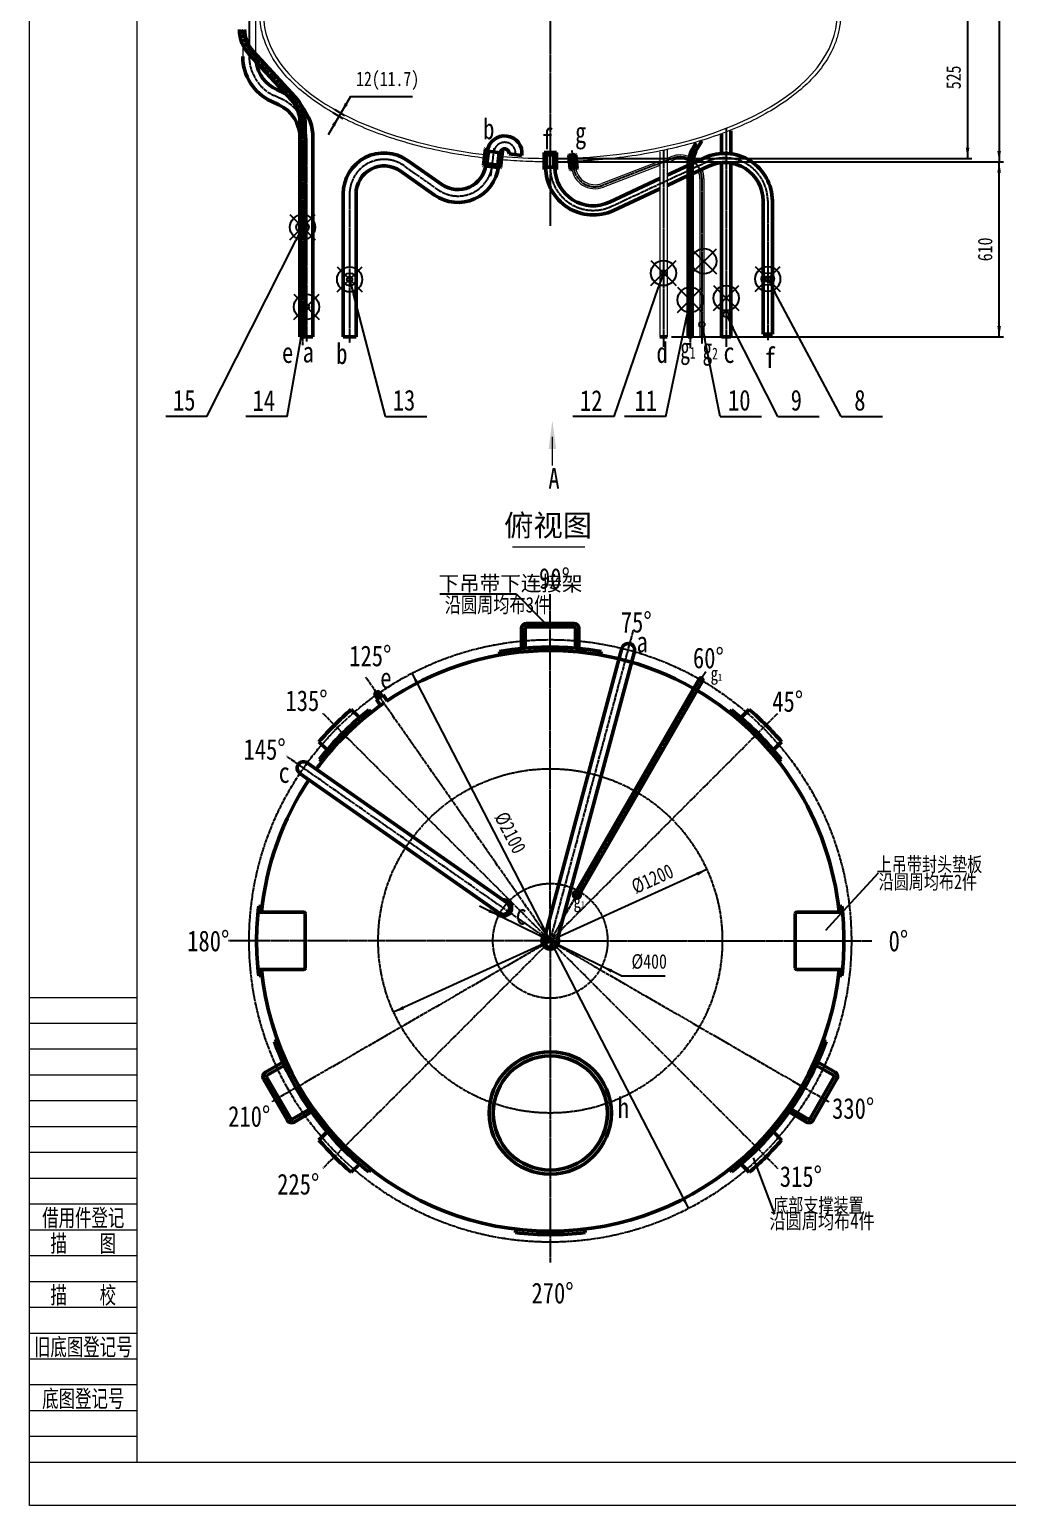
# Model space of a CAD drawing. Header units: millimetres. Extents: x 1505 to 130937, y -44938 to 37032.
# Drawn here: x 73366 to 76776, y -2571 to 2573 of the extents above; entities that cross this region are included whole.
import ezdxf

# ---------------------------------------------------------------- set-up
doc = ezdxf.new("R2010")
doc.units = ezdxf.units.MM
doc.linetypes.add('AM_ISO08W050', pattern=[16, 13, -1, 1, -1])
doc.linetypes.add('AM_ISO08W050x2', pattern=[16, 13, -1, 1, -1])
for name, color, linetype, lineweight in [('1轮廓实线层', 7, 'Continuous', 18), ('6文字层', 3, 'Continuous', 18), ('AM_0', 7, 'Continuous', 50), ('AM_12', 7, 'Continuous', 50), ('AM_5', 3, 'Continuous', 25), ('AM_7', 4, 'AM_ISO08W050', 25), ('AM_PAREF', 4, 'Continuous', 25), ('CDRAFT0', 7, 'Continuous', 18), ('RAHM2', 1, 'Continuous', 18), ('RAHM3', 2, 'Continuous', 18), ('TILE1', 5, 'Continuous', 18)]:
    doc.layers.add(name, color=color, linetype=linetype, lineweight=lineweight)
doc.styles.add('ACANSTS', font='')
doc.styles.add('HZ', font='', dxfattribs={"width": 0.7})
doc.styles.get("Standard").update_dxf_attribs({"font": 'txt', "width": 0.8})
doc.styles.add('UserTxtStyle146', font='', dxfattribs={"width": 0.7})
doc.styles.get('ACANSTS').set_extended_font_data('宋体')
doc.styles.get('HZ').set_extended_font_data('宋体')
doc.styles.get('UserTxtStyle146').set_extended_font_data('宋体')
doc.dimstyles.new('AM_GB$0', dxfattribs={"dimtxt": 3.371484, "dimasz": 2.5, "dimexe": 1, "dimexo": 1, "dimgap": 2.088633, "dimtad": 1, "dimdsep": 46, "dimtxsty": 'Standard', "dimblk": 'NONE', "dimcen": 0, "dimdle": 5, "dimclrd": 256, "dimclre": 256, "dimclrt": 2, "dimadec": 0, "dimazin": 2, "dimtfac": 0.707107, "dimtdec": 3, "dimtmove": 2, "dimatfit": 3, "dimfxl": 1, "dimfrac": 2, "dimtolj": 1, "dimlwd": 18, "dimarcsym": 0})
doc.dimstyles.new('AM_GB$3', dxfattribs={"dimtxt": 3.371484, "dimasz": 2.5, "dimexe": 1, "dimexo": 1, "dimgap": 2.088633, "dimtad": 1, "dimdsep": 46, "dimtxsty": 'Standard', "dimblk": 'NONE', "dimcen": 0, "dimdle": 5, "dimclrd": 256, "dimclre": 256, "dimclrt": 2, "dimadec": 0, "dimazin": 2, "dimtfac": 0.707107, "dimtdec": 3, "dimtmove": 2, "dimatfit": 0, "dimfxl": 1, "dimfrac": 2, "dimtolj": 1, "dimlwd": 18, "dimarcsym": 0})

# ---------------------------------------------------------------- blocks, each defined once
blk = doc.blocks.new('*X742')
at = {"layer": 'CDRAFT0'}
blk.add_line((375, 150), (0, 150), dxfattribs=at)
blk.add_lwpolyline([(375, 150), (375, 12465), (8760, 12465), (8760, 150), (375, 150)], dxfattribs=at)
at = {"layer": 'RAHM2'}
for p, q in [((375, 1770), (0, 1770)), ((375, 1590), (0, 1590)), ((375, 1410), (0, 1410)), ((375, 1230), (0, 1230)), ((375, 1050), (0, 1050)), ((375, 870), (0, 870)), ((375, 690), (0, 690)), ((375, 510), (0, 510)), ((375, 330), (0, 330)), ((375, 240), (0, 240))]:
    blk.add_line(p, q, dxfattribs=at)
at = {"layer": 'RAHM3'}
for p, q in [((375, 1680), (0, 1680)), ((375, 1500), (0, 1500)), ((375, 1320), (0, 1320)), ((375, 1140), (0, 1140)), ((375, 960), (0, 960)), ((375, 780), (0, 780)), ((375, 600), (0, 600)), ((375, 420), (0, 420))]:
    blk.add_line(p, q, dxfattribs=at)
at = {"layer": 'TILE1'}
blk.add_line((0, 0), (0, 12615), dxfattribs=at)
blk.add_lwpolyline([(0, 12615), (8910, 12615), (8910, 0), (0, 0)], dxfattribs=at)
at = {"layer": 'RAHM2', "char_height": 60, "attachment_point": 8, "style": 'HZ'}
for s, insert, width in [('借用件登记', (187.5, 966), 440.3), ('描    图', (187.5, 877), 346.5), ('描    校', (187.5, 696.7), 350.7), ('旧底图登记号', (187.5, 515.7), 518.35), ('底图登记号', (187.5, 335.7), 439.25)]:
    blk.add_mtext(s, dxfattribs=dict(at, insert=insert, width=width))
blk = doc.blocks.new('*X746')
at = {"layer": 'AM_5'}
for points in [[(76746.7, 9173.1), (76753, 9135.6), (76740.5, 9135.6)], [(76746.7, 2112.1), (76753, 2149.6), (76740.5, 2149.6)]]:
    blk.add_hatch(color=256, dxfattribs=at).paths.add_polyline_path(points, flags=0)
for p, q in [((75196.5, 9173.1), (76761.7, 9173.1)), ((76746.7, 9173.1), (76746.7, 2112.1)), ((75196.5, 2112.1), (76761.7, 2112.1))]:
    blk.add_line(p, q, dxfattribs=at)
at = {"layer": 'AM_5', "color": 2, "insert": (76698, 5485.3), "char_height": 50.57, "width": 281.404, "attachment_point": 5, "rotation": 90, "line_spacing_factor": 1.37}
blk.add_mtext('～7060', dxfattribs=at)
blk = doc.blocks.new('_NONE')
blk = doc.blocks.new('*X776')
at = {"layer": 'AM_PAREF'}
for p, q in [((75673.4, 1722), (75760.9, 1809.5)), ((75673.4, 1809.5), (75760.9, 1722))]:
    blk.add_line(p, q, dxfattribs=at)
blk.add_circle((75717.2, 1765.8), 43.8, dxfattribs=at)
blk = doc.blocks.new('*X777')
at = {"layer": 'AM_PAREF'}
for p, q in [((75896.2, 1660.1), (75983.7, 1747.6)), ((75896.2, 1747.6), (75983.7, 1660.1))]:
    blk.add_line(p, q, dxfattribs=at)
for radius in [43.8, 21.9]:
    blk.add_circle((75939.9, 1703.9), radius, dxfattribs=at)
blk = doc.blocks.new('*X805')
at = {"layer": 'AM_PAREF'}
for p, q in [((75751.1, 1593.8), (75838.6, 1681.3)), ((75751.1, 1681.3), (75838.6, 1593.8))]:
    blk.add_line(p, q, dxfattribs=at)
blk.add_circle((75794.8, 1637.5), 43.8, dxfattribs=at)
blk = doc.blocks.new('*X806')
at = {"layer": 'AM_PAREF'}
for p, q in [((75625.4, 1587.5), (75712.9, 1675)), ((75625.4, 1675), (75712.9, 1587.5))]:
    blk.add_line(p, q, dxfattribs=at)
blk.add_circle((75669.2, 1631.2), 43.8, dxfattribs=at)
blk = doc.blocks.new('*X807')
at = {"layer": 'AM_PAREF'}
for p, q in [((74273.7, 1840.6), (74361.2, 1928.1)), ((74273.7, 1928.1), (74361.2, 1840.6))]:
    blk.add_line(p, q, dxfattribs=at)
for radius in [43.8, 21.9]:
    blk.add_circle((74317.4, 1884.3), radius, dxfattribs=at)
blk = doc.blocks.new('*X808')
at = {"layer": 'AM_PAREF'}
for p, q in [((74287.8, 1563.1), (74375.3, 1650.6)), ((74287.8, 1650.6), (74375.3, 1563.1))]:
    blk.add_line(p, q, dxfattribs=at)
blk.add_circle((74331.5, 1606.8), 43.8, dxfattribs=at)
blk = doc.blocks.new('*X809')
at = {"layer": 'AM_PAREF'}
for p, q in [((74438, 1658.7), (74525.5, 1746.2)), ((74438, 1746.2), (74525.5, 1658.7))]:
    blk.add_line(p, q, dxfattribs=at)
for radius in [43.8, 21.9]:
    blk.add_circle((74481.8, 1702.4), radius, dxfattribs=at)
blk = doc.blocks.new('*X810')
at = {"layer": 'AM_PAREF'}
for p, q in [((75532.6, 1680.9), (75620.1, 1768.4)), ((75532.6, 1768.4), (75620.1, 1680.9))]:
    blk.add_line(p, q, dxfattribs=at)
blk.add_circle((75576.4, 1724.6), 43.8, dxfattribs=at)
blk = doc.blocks.new('*X823')
at = {"layer": 'AM_5'}
for points in [[(74451, 2281.6), (74475.5, 2310.6), (74464.8, 2317)], [(74444.9, 2271.3), (74431.1, 2235.8), (74420.4, 2242.2)]]:
    blk.add_hatch(color=256, dxfattribs=at).paths.add_polyline_path(points, flags=0)
for p, q in [((74485.4, 2339.5), (74406.6, 2206.8)), ((74485.4, 2339.5), (74701.4, 2339.5)), ((74423.7, 2283.9), (74457.8, 2263.6)), ((74429.8, 2294.2), (74463.9, 2273.9))]:
    blk.add_line(p, q, dxfattribs=at)
at = {"layer": 'AM_5', "color": 2, "insert": (74614.4, 2394.8), "char_height": 50.57, "width": 327, "attachment_point": 5, "line_spacing_factor": 1.37}
blk.add_mtext('12(11.7)', dxfattribs=at)
blk = doc.blocks.new('*X825')
at = {"layer": 'AM_5'}
for points in [[(76636.8, 2649.1), (76643, 2611.6), (76630.5, 2611.6)], [(76636.8, 2124.1), (76643, 2161.6), (76630.5, 2161.6)]]:
    blk.add_hatch(color=256, dxfattribs=at).paths.add_polyline_path(points, flags=0)
for p, q in [((76208.5, 2649.1), (76651.8, 2649.1)), ((76636.8, 2649.1), (76636.8, 2124.1)), ((75196.5, 2124.1), (76651.8, 2124.1))]:
    blk.add_line(p, q, dxfattribs=at)
at = {"layer": 'AM_5', "color": 2, "insert": (76588, 2406.7), "char_height": 50.57, "width": 112.5, "attachment_point": 5, "rotation": 90, "line_spacing_factor": 1.37}
blk.add_mtext('525', dxfattribs=at)
blk = doc.blocks.new('*X827')
at = {"layer": 'AM_0'}
for p, q in [((-55408.2, -34614.6), (-55347.2, -34649.8)), ((-55351.4, -34667), (-55434.4, -34810.8)), ((-55341, -34673), (-55424, -34816.8)), ((-55413.2, -34625.6), (-55353.2, -34660.2)), ((-55508.2, -34787.8), (-55447.2, -34823)), ((-55501.2, -34778), (-55441.2, -34812.6))]:
    blk.add_line(p, q, dxfattribs=at)
for centre, radius, start, end in [((-55355.7, -34664.5), 5, 330, 60), ((-55355.7, -34664.5), 17, 330, 60), ((-55438.7, -34808.3), 17, 240, 330), ((-55438.7, -34808.3), 5, 240, 330)]:
    blk.add_arc(centre, radius, start, end, dxfattribs=at)
blk = doc.blocks.new('*X828')
at = {"layer": 'AM_0'}
for p, q in [((57681.2, -30677.6), (57681.2, -30607.2)), ((57693.2, -30676.5), (57693.2, -30607.2)), ((57698.2, -30590.2), (57864.2, -30590.2)), ((57698.2, -30602.2), (57864.2, -30602.2)), ((57869.2, -30676.5), (57869.2, -30607.2)), ((57881.2, -30677.6), (57881.2, -30607.2))]:
    blk.add_line(p, q, dxfattribs=at)
for centre, radius, start, end in [((57698.2, -30607.2), 17, 90, 180), ((57698.2, -30607.2), 5, 90, 180), ((57864.2, -30607.2), 17, 0, 90), ((57864.2, -30607.2), 5, 0, 90)]:
    blk.add_arc(centre, radius, start, end, dxfattribs=at)
blk = doc.blocks.new('*X829')
at = {"layer": 'AM_0'}
for p, q in [((-2373, 65465.4), (-2434, 65430.2)), ((-2368, 65454.5), (-2428, 65419.8)), ((-2357.2, 65263.2), (-2440.2, 65407)), ((-2346.8, 65269.2), (-2429.8, 65413)), ((-2280, 65302.1), (-2340, 65267.4)), ((-2273, 65292.2), (-2334, 65257))]:
    blk.add_line(p, q, dxfattribs=at)
for centre, radius, start, end in [((-2425.5, 65415.5), 17, 120, 210), ((-2425.5, 65415.5), 5, 120, 210), ((-2342.5, 65271.7), 17, 210, 300), ((-2342.5, 65271.7), 5, 210, 300)]:
    blk.add_arc(centre, radius, start, end, dxfattribs=at)
blk = doc.blocks.new('*X837')
at = {"layer": 'AM_5', "color": 3}
for p, q in [((74796.3, 606.1), (75062.8, 606.2)), ((74796.3, 606.1), (75056.2, 606.2)), ((75062.8, 606.2), (75137.2, 531)), ((75137.2, 531), (75174.2, 493.7))]:
    blk.add_line(p, q, dxfattribs=at)
at = {"layer": 'AM_5', "color": 2, "insert": (74792.4, 669.1), "char_height": 52.5, "width": 1026.667, "attachment_point": 1, "rotation": 0.0129, "style": 'ACANSTS'}
blk.add_mtext('下吊带下连接架', dxfattribs=at)
blk = doc.blocks.new('*X838')
at = {"layer": 'AM_5', "color": 3}
for p, q in [((75909, -1408.8), (75890.5, -1359.7)), ((75964.3, -1555.3), (75909, -1408.8))]:
    blk.add_line(p, q, dxfattribs=at)
at = {"layer": 'AM_5', "color": 2, "insert": (75958.8, -1499.8), "char_height": 50.57, "width": 494.2, "attachment_point": 1, "line_spacing_factor": 1.37}
blk.add_mtext('底部支撑装置', dxfattribs=at)
blk = doc.blocks.new('*X839')
at = {"layer": 'AM_5'}
for points in [[(74699.2, 329.4), (74722, 299), (74710.9, 293.3)], [(75663.8, -1535.9), (75652.1, -1499.7), (75641, -1505.5)]]:
    blk.add_hatch(color=256, dxfattribs=at).paths.add_polyline_path(points, flags=0)
blk.add_line((74699.2, 329.4), (75663.8, -1535.9), dxfattribs=at)
at = {"layer": 'AM_5', "color": 2, "insert": (75041.5, -226.4), "char_height": 50.57, "width": 305.464, "attachment_point": 5, "rotation": 297.3444, "line_spacing_factor": 1.37}
blk.add_mtext('%%C2100', dxfattribs=at)
blk = doc.blocks.new('*X842')
at = {"layer": 'AM_5'}
for points in [[(75002.1, -514.9), (74965.7, -504), (74971.2, -492.7)], [(75361, -691.6), (75391.8, -713.7), (75397.4, -702.5)]]:
    blk.add_hatch(color=256, dxfattribs=at).paths.add_polyline_path(points, flags=0)
for q in [(74934.8, -481.8), (75582.7, -724.7)]:
    blk.add_line((75428.2, -724.7), q, dxfattribs=at)
at = {"layer": 'AM_5', "color": 2, "insert": (75526.5, -675.9), "char_height": 50.57, "width": 159.75, "attachment_point": 5, "line_spacing_factor": 1.37}
blk.add_mtext('%%C400', dxfattribs=at)
blk = doc.blocks.new('*X844')
at = {"layer": 'AM_5'}
for points in [[(75727.6, -354.7), (75696.1, -376), (75690.9, -364.6)], [(74635.4, -851.7), (74672.1, -841.9), (74666.9, -830.5)]]:
    blk.add_hatch(color=256, dxfattribs=at).paths.add_polyline_path(points, flags=0)
blk.add_line((75727.6, -354.7), (74635.4, -851.7), dxfattribs=at)
at = {"layer": 'AM_5', "color": 2, "insert": (75537.9, -387.5), "char_height": 50.57, "width": 218.124, "attachment_point": 5, "rotation": 24.4661, "line_spacing_factor": 1.37}
blk.add_mtext('%%C1200', dxfattribs=at)
blk = doc.blocks.new('*X873')
at = {"layer": 'AM_5', "color": 3}
for p, q in [((76325, -366.7), (76176.7, -528.7)), ((76176.7, -528.7), (76141.3, -567.4))]:
    blk.add_line(p, q, dxfattribs=at)
at = {"layer": 'AM_5', "color": 2, "insert": (76319.7, -311.1), "char_height": 50.57, "width": 583.1, "attachment_point": 1, "line_spacing_factor": 1.37}
blk.add_mtext('上吊带封头垫板', dxfattribs=at)
blk = doc.blocks.new('*X874')
at = {"layer": 'AM_5'}
for points in [[(76746.7, 2112.1), (76740.5, 2074.6), (76753, 2074.6)], [(76746.7, 1502.1), (76740.5, 1539.6), (76753, 1539.6)]]:
    blk.add_hatch(color=256, dxfattribs=at).paths.add_polyline_path(points, flags=0)
for p, q in [((75196.5, 2112.1), (76761.7, 2112.1)), ((76746.7, 1502.1), (76746.7, 2112.1)), ((75603.9, 1502.1), (76761.7, 1502.1))]:
    blk.add_line(p, q, dxfattribs=at)
at = {"layer": 'AM_5', "color": 2, "insert": (76698, 1807.1), "char_height": 50.57, "width": 103.5, "attachment_point": 5, "rotation": 90, "line_spacing_factor": 1.37}
blk.add_mtext('610', dxfattribs=at)
blk = doc.blocks.new('*X952')
at = {"layer": 'AM_5', "color": 3}
for p, q in [((74313.2, 1876), (74293.8, 1837.5)), ((73984.3, 1224.5), (74293.8, 1837.5)), ((73984.3, 1224.5), (73840.6, 1224.5))]:
    blk.add_line(p, q, dxfattribs=at)
blk.add_circle((74317.4, 1884.3), 9.37, dxfattribs=at)
at = {"layer": 'AM_5', "color": 2, "insert": (73865.9, 1244.2), "char_height": 72.25, "width": 90, "attachment_point": 7, "line_spacing_factor": 1.37}
blk.add_mtext('15', dxfattribs=at)
blk = doc.blocks.new('*X953')
at = {"layer": 'AM_5', "color": 3}
for p, q in [((74329.9, 1597.6), (74322.4, 1555.1)), ((74263.9, 1224.5), (74322.4, 1555.1)), ((74263.9, 1224.5), (74120.2, 1224.5))]:
    blk.add_line(p, q, dxfattribs=at)
blk.add_circle((74331.5, 1606.8), 9.38, dxfattribs=at)
at = {"layer": 'AM_5', "color": 2, "insert": (74143.3, 1244.2), "char_height": 72.25, "width": 93.214, "attachment_point": 7, "line_spacing_factor": 1.37}
blk.add_mtext('14', dxfattribs=at)
blk = doc.blocks.new('*X954')
at = {"layer": 'AM_5', "color": 3}
for p, q in [((74484.1, 1693.3), (74495.1, 1651.6)), ((74606.8, 1224.5), (74495.1, 1651.6)), ((74606.8, 1224.5), (74750.6, 1224.5))]:
    blk.add_line(p, q, dxfattribs=at)
blk.add_circle((74481.8, 1702.4), 9.37, dxfattribs=at)
at = {"layer": 'AM_5', "color": 2, "insert": (74632.1, 1244.2), "char_height": 72.25, "width": 90, "attachment_point": 7, "line_spacing_factor": 1.37}
blk.add_mtext('13', dxfattribs=at)
blk = doc.blocks.new('*X955')
at = {"layer": 'AM_5', "color": 3}
for p, q in [((75573.3, 1715.7), (75559.3, 1675)), ((75404.1, 1224.5), (75559.3, 1675)), ((75404.1, 1224.5), (75260.4, 1224.5))]:
    blk.add_line(p, q, dxfattribs=at)
blk.add_circle((75576.4, 1724.6), 9.38, dxfattribs=at)
at = {"layer": 'AM_5', "color": 2, "insert": (75285, 1244.2), "char_height": 72.25, "width": 90, "attachment_point": 7, "line_spacing_factor": 1.37}
blk.add_mtext('12', dxfattribs=at)
blk = doc.blocks.new('*X956')
at = {"layer": 'AM_5', "color": 3}
for p, q in [((75712, 1536), (75720.5, 1493.7)), ((75774.4, 1224.5), (75720.5, 1493.7)), ((75774.4, 1224.5), (75918.1, 1224.5))]:
    blk.add_line(p, q, dxfattribs=at)
blk.add_circle((75710.2, 1545.2), 9.38, dxfattribs=at)
at = {"layer": 'AM_5', "color": 2, "insert": (75801.2, 1244.2), "char_height": 72.25, "width": 90, "attachment_point": 7, "line_spacing_factor": 1.37}
blk.add_mtext('10', dxfattribs=at)
blk = doc.blocks.new('*X957')
at = {"layer": 'AM_5', "color": 3}
for p, q in [((75667.3, 1622), (75658.5, 1579.8)), ((75584.7, 1224.5), (75658.5, 1579.8)), ((75584.7, 1224.5), (75440.9, 1224.5))]:
    blk.add_line(p, q, dxfattribs=at)
blk.add_circle((75669.2, 1631.2), 9.38, dxfattribs=at)
at = {"layer": 'AM_5', "color": 2, "insert": (75475.3, 1244.2), "char_height": 72.25, "width": 64.54, "attachment_point": 7, "line_spacing_factor": 1.37}
blk.add_mtext('11', dxfattribs=at)
blk = doc.blocks.new('*X958')
at = {"layer": 'AM_5', "color": 3}
for p, q in [((75799.1, 1572.2), (75818.6, 1533.7)), ((75975.5, 1224.5), (75818.6, 1533.7)), ((75975.5, 1224.5), (76119.2, 1224.5))]:
    blk.add_line(p, q, dxfattribs=at)
blk.add_circle((75794.8, 1580.5), 9.38, dxfattribs=at)
at = {"layer": 'AM_5', "color": 2, "insert": (76019.8, 1244.2), "char_height": 72.2, "width": 42.857, "attachment_point": 7, "line_spacing_factor": 1.37}
blk.add_mtext('9', dxfattribs=at)
blk = doc.blocks.new('*X959')
at = {"layer": 'AM_5', "color": 3}
for p, q in [((75944.3, 1695.6), (75964.7, 1657.6)), ((76196, 1224.5), (75964.7, 1657.6)), ((76196, 1224.5), (76339.8, 1224.5))]:
    blk.add_line(p, q, dxfattribs=at)
blk.add_circle((75939.9, 1703.9), 9.37, dxfattribs=at)
at = {"layer": 'AM_5', "color": 2, "insert": (76241.6, 1244.2), "char_height": 72.2, "width": 45, "attachment_point": 7, "line_spacing_factor": 1.37}
blk.add_mtext('8', dxfattribs=at)

msp = doc.modelspace()

# ---------------------------------------------------------------- hatches: boundary and pattern name
at = {"layer": '6文字层'}
msp.add_hatch(color=256, dxfattribs=at).paths.add_polyline_path([(75175.67703, 1111.27381), (75188.84228, 1211.27381), (75188.84228, 1211.27381), (75202.00753, 1111.27381)], flags=0)

# ---------------------------------------------------------------- linework, layer by layer
at = {"layer": '1轮廓实线层'}
for p, q in [((74154.01679, 8513.06405), (74154.01679, 2488.33614)), ((74109.01679, 2520.18543), (74109.01679, 2479.52251)), ((75563.8677, 2114.62336), (75361.71878, 2037.02566)), ((75563.8677, 2147.04754), (75563.8677, 1502.06405)), ((75588.8677, 2153.86489), (75588.8677, 1502.06405)), ((75605.81019, 2130.72357), (75588.8677, 2124.21996)), ((75610.82734, 2117.65345), (75588.8677, 2109.22393)), ((75563.8677, 2099.62733), (75366.73593, 2023.95553)), ((75703.19636, 2054.16998), (75703.19636, 1504.30508)), ((75717.19636, 2054.16998), (75717.19636, 1504.30508)), ((75703.19636, 1504.30508), (75717.19636, 1504.30508))]:
    msp.add_line(p, q, dxfattribs=at)
for centre, radius, start, end in [((75635.19636, 2054.16998), 82, 66.99610324, 111), ((75635.19636, 2054.16998), 68, 64.68227867, 111), ((75635.19636, 2054.16998), 82, 46.16144813, 56.89483904), ((75337.34976, 2100.50913), 82, 185.9385151, 291), ((75337.34976, 2100.50913), 68, 185.98107374, 291), ((75635.19636, 2054.16998), 68, 50.80566497, 51.78527117), ((75635.19636, 2054.16998), 68, 0, 22.97886635), ((75635.19636, 2054.16998), 82, 0, 23.32404655)]:
    msp.add_arc(centre, radius, start, end, dxfattribs=at)
for start_param, end_param in [(3.1415926536, 4.4822575207), (4.8024593849, 6.2831853072), (4.5431873847, 4.6906372652), (4.7341406956, 4.7783591624)]:
    msp.add_ellipse((75181.51679, 2624.06405), major_axis=(1000, 0), ratio=0.5, start_param=start_param, end_param=end_param, dxfattribs=at)
for points, knots in [([(74951.93674, 2125.33664), (74921.69145, 2128.88109), (74891.76977, 2133.12626), (74824.40499, 2144.39363), (74787.25626, 2151.86268), (74714.96481, 2168.96268), (74679.82233, 2178.59355), (74612.0316, 2199.88926), (74579.38355, 2211.55399), (74517.03411, 2236.76488), (74487.33286, 2250.3109), (74431.28817, 2279.11128), (74404.94478, 2294.36548), (74355.98233, 2326.3932), (74333.36317, 2343.16663), (74292.17151, 2378.03209), (74273.59874, 2396.12429), (74240.78357, 2433.41476), (74226.54098, 2452.61377), (74202.63976, 2491.88108), (74192.98184, 2511.95058), (74179.71595, 2549.16895), (74175.35397, 2566.22648), (74170.574, 2596.90121), (74169.51679, 2610.48254), (74169.51679, 2624.06405)], [0, 0, 0, 0, 69.106844409, 69.106844409, 157.9620137557, 157.9620137557, 246.8171831024, 246.8171831024, 335.6723524491, 335.6723524491, 424.5275217957, 424.5275217957, 513.3826911424, 513.3826911424, 602.2378604891, 602.2378604891, 691.0930298357, 691.0930298357, 779.9481991824, 779.9481991824, 868.8033685291, 868.8033685291, 942.3904571727, 942.3904571727, 1000.4167590584, 1000.4167590584, 1000.4167590584, 1000.4167590584]), ([(76193.51679, 2624.06405), (76193.51679, 2610.86757), (76192.51873, 2597.67126), (76188.539, 2571.38384), (76185.55752, 2558.29298), (76177.64583, 2532.31303), (76172.71585, 2519.42398), (76157.57106, 2486.58903), (76145.94734, 2466.85566), (76118.21929, 2428.36499), (76102.11517, 2409.60658), (76065.69283, 2373.28835), (76045.37432, 2355.72808), (76000.82205, 2322.01222), (75976.58807, 2305.85661), (75924.54513, 2275.14592), (75896.73614, 2260.59097), (75837.9285, 2233.26442), (75806.92996, 2220.49299), (75742.1722, 2196.89848), (75708.41316, 2186.07554), (75638.60263, 2166.52065), (75602.55136, 2157.78882), (75528.65768, 2142.53279), (75490.81551, 2136.00867), (75413.8674, 2125.25601), (75374.76171, 2121.02751), (75314.50594, 2116.36756), (75293.61529, 2115.08618), (75272.66569, 2114.13318)], [0, 0, 0, 0, 58.1565517691, 58.1565517691, 116.3131035382, 116.3131035382, 174.4696553073, 174.4696553073, 266.1226366595, 266.1226366595, 357.7756180117, 357.7756180117, 449.4285993639, 449.4285993639, 541.0815807162, 541.0815807162, 632.7345620684, 632.7345620684, 724.3875434206, 724.3875434206, 816.0405247729, 816.0405247729, 907.6935061251, 907.6935061251, 999.3464874773, 999.3464874773, 1090.9994688295, 1090.9994688295, 1139.2848111748, 1139.2848111748, 1139.2848111748, 1139.2848111748]), ([(75159.76679, 2112.18188), (75138.62621, 2112.41048), (75117.49984, 2112.97218), (75068.03335, 2115.07161), (75039.73879, 2116.88077), (75011.64584, 2119.28685)], [0, 0, 0, 0, 63.1845793575, 63.1845793575, 148.3348122268, 148.3348122268, 148.3348122268, 148.3348122268]), ([(75248.64026, 2113.18513), (75237.80477, 2112.82277), (75226.95772, 2112.54812), (75211.82619, 2112.28784), (75207.54678, 2112.22792), (75203.26679, 2112.18166)], [0, 0, 0, 0, 32.5529069303, 32.5529069303, 45.3859119526, 45.3859119526, 45.3859119526, 45.3859119526])]:
    msp.add_open_spline(points, degree=3, knots=knots, dxfattribs=at)
at = {"layer": '6文字层'}
for p, q in [((75188.84228, 1053.35354), (75188.84228, 1153.35354)), ((75049.25734, 770.19567), (75302.03898, 770.19567))]:
    msp.add_line(p, q, dxfattribs=at)
at = {"layer": 'AM_0'}
for p, q in [((74131.79802, 2485.85294), (74278.91444, 2326.73551)), ((74145.01459, 2498.07269), (74292.13101, 2338.95526)), ((74235.40691, 2310.69121), (74208.61514, 2323.18442)), ((74254.42473, 2351.47506), (74227.63296, 2363.96827)), ((74308.41224, 2251.38041), (74308.41224, 1502.06405)), ((74326.41224, 2251.38041), (74326.41224, 1502.06405)), ((75810.8105, 2220.39096), (75810.8105, 2140.49828)), ((74309.02308, 2195.13697), (74309.02308, 1502.06405)), ((74354.02308, 2195.13697), (74354.02308, 1502.06405)), ((75689.54834, 2178.80482), (75687.34919, 2175.40321)), ((75710.2293, 2185.00747), (75699.10617, 2167.80232)), ((75778.8105, 2208.1251), (75778.8105, 2141.4465)), ((74803.79908, 2033.13853), (74683.49714, 2117.37485)), ((74955.92183, 2157.52263), (74948.79501, 2099.96216)), ((74957.03713, 2158.39218), (74955.92183, 2157.52263)), ((74960.2625, 2157.99283), (74957.03713, 2158.39218)), ((74960.2625, 2157.99283), (74962.87113, 2154.64694)), ((74960.2625, 2157.99283), (74961.28064, 2157.86677)), ((74960.57179, 2105.55747), (74965.97834, 2149.22404)), ((74962.25675, 2149.68483), (74962.87113, 2154.64694)), ((75007.41196, 2144.09396), (74962.25675, 2149.68483)), ((74998.28382, 2100.88818), (75003.69037, 2144.55475)), ((75007.41196, 2144.09396), (75007.75265, 2146.84559)), ((75008.34033, 2092.58959), (75015.46715, 2150.15007)), ((75011.37223, 2151.66471), (75009.06206, 2149.86358)), ((75010.35409, 2151.79077), (75014.5976, 2151.26536)), ((75014.5976, 2151.26536), (75015.46715, 2150.15007)), ((75037.92893, 2140.31552), (75082.58792, 2134.7861)), ((75160.32611, 2145.07645), (75159.76679, 2144.51712)), ((75159.76679, 2144.51712), (75159.76679, 2085.63577)), ((75202.70747, 2145.07645), (75160.32611, 2145.07645)), ((75162.26679, 2145.07645), (75165.26679, 2142.07645)), ((75197.76679, 2142.07645), (75165.26679, 2142.07645)), ((75165.26679, 2137.07645), (75165.26679, 2142.07645)), ((75197.76679, 2137.07645), (75165.26679, 2137.07645)), ((75197.51679, 2137.07645), (75165.51679, 2137.07645)), ((75168.51679, 2093.07645), (75168.51679, 2137.07645)), ((75194.51679, 2093.07645), (75194.51679, 2137.07645)), ((75200.76679, 2145.07645), (75197.76679, 2142.07645)), ((75197.76679, 2137.07645), (75197.76679, 2142.07645)), ((75202.70747, 2145.07645), (75203.26679, 2144.51712)), ((75203.26679, 2085.63577), (75203.26679, 2144.51712)), ((75247.41491, 2135.40578), (75246.51978, 2134.31091)), ((75246.51978, 2134.31091), (75251.31364, 2086.5509)), ((75269.30492, 2137.60297), (75247.41491, 2135.40578)), ((75253.38491, 2136.00502), (75257.77928, 2092.225)), ((75263.33491, 2137.00374), (75267.72928, 2093.22372)), ((75269.30492, 2137.60297), (75270.39979, 2136.70784)), ((75270.39979, 2136.70784), (75275.19365, 2088.94783)), ((75677.11764, 2106.38013), (75719.76204, 2126.26554)), ((75778.8105, 2109.3574), (75778.8105, 1502.06405)), ((74777.98814, 1996.27669), (74657.68621, 2080.51301)), ((74949.66456, 2098.84686), (74948.79501, 2099.96216)), ((74952.88993, 2098.44751), (74949.66456, 2098.84686)), ((74952.88993, 2098.44751), (74956.23582, 2101.05615)), ((74952.88993, 2098.44751), (75007.22503, 2091.72004)), ((74956.8502, 2106.01826), (74956.23582, 2101.05615)), ((75001.39103, 2095.46529), (74956.23582, 2101.05615)), ((75002.00541, 2100.4274), (74956.8502, 2106.01826)), ((75002.00541, 2100.4274), (75001.39103, 2095.46529)), ((75003.99966, 2092.11939), (75001.39103, 2095.46529)), ((75007.22503, 2091.72004), (75008.34033, 2092.58959)), ((75160.32611, 2085.07645), (75159.76679, 2085.63577)), ((75165.70967, 2085.07645), (75160.32611, 2085.07645)), ((75162.26679, 2085.07645), (75165.26679, 2088.07645)), ((75197.76679, 2093.07645), (75165.26679, 2093.07645)), ((75165.26679, 2093.07645), (75165.26679, 2088.07645)), ((75165.59211, 2088.07645), (75165.26679, 2088.07645)), ((75197.76679, 2088.07645), (75197.6101, 2088.07645)), ((75202.70747, 2085.07645), (75197.75581, 2085.07645)), ((75197.76679, 2093.07645), (75197.76679, 2088.07645)), ((75200.76679, 2085.07645), (75197.76679, 2088.07645)), ((75202.70747, 2085.07645), (75203.26679, 2085.63577)), ((75252.40851, 2085.65577), (75251.31364, 2086.5509)), ((75256.62935, 2086.07943), (75252.40851, 2085.65577)), ((75254.14976, 2085.83055), (75255.94002, 2088.02029)), ((75269.96804, 2093.44844), (75255.54053, 2092.00029)), ((75255.54053, 2092.00029), (75255.94002, 2088.02029)), ((75255.6404, 2091.00529), (75255.94002, 2088.02029)), ((75256.30081, 2088.0565), (75255.94002, 2088.02029)), ((75269.96804, 2093.44844), (75270.36752, 2089.46844)), ((75270.06791, 2092.45344), (75270.36752, 2089.46844)), ((75270.36752, 2089.46844), (75270.25392, 2089.45703)), ((75272.55727, 2087.67818), (75270.36752, 2089.46844)), ((75274.29852, 2087.85295), (75270.60914, 2087.48264)), ((75274.29852, 2087.85295), (75275.19365, 2088.94783)), ((75588.8677, 2065.22851), (75662.47623, 2099.55273)), ((75588.8677, 2029.92041), (75662.1953, 2064.11363)), ((75662.1953, 2090.16469), (75662.1953, 1502.06405)), ((75676.1953, 2070.64194), (75733.28583, 2097.26369)), ((75676.1953, 2090.16469), (75676.1953, 1502.06405)), ((75810.8105, 2108.1795), (75810.8105, 1502.06405)), ((75388.14764, 1971.6312), (75563.8677, 2053.57081)), ((75401.67142, 1942.62935), (75563.8677, 2018.26272)), ((74459.2625, 2000.64569), (74459.2625, 1502.06405)), ((74504.2625, 2000.64569), (74504.2625, 1502.06405)), ((75923.91667, 1975.81845), (75923.91667, 1512.07345)), ((75955.91667, 1975.81845), (75955.91667, 1512.07345)), ((74326.41224, 1502.06405), (74308.41224, 1502.06405)), ((74309.01679, 1502.06405), (74354.01679, 1502.06405)), ((74309.02308, 1502.06405), (74354.02308, 1502.06405)), ((74459.2625, 1502.06405), (74504.2625, 1502.06405)), ((75563.8677, 1502.06405), (75588.8677, 1502.06405)), ((75676.1953, 1502.06405), (75662.1953, 1502.06405)), ((75778.8105, 1502.06405), (75810.8105, 1502.06405)), ((75955.91667, 1512.07345), (75923.91667, 1512.07345)), ((75061.51679, 401.62374), (75060.09386, 413.53908)), ((75159.78423, -597.41335), (75431.54422, 416.80877)), ((75301.51679, 401.62374), (75302.93971, 413.53908)), ((75006.51679, 393.51779), (75004.44169, 405.33701)), ((75203.25089, -609.06021), (75475.01088, 405.16191)), ((75356.51679, 393.51779), (75358.59189, 405.33701)), ((75268.50227, -438.57344), (75700.4559, 309.59226)), ((74594.11275, 251.35443), (74586.63386, 262.03539)), ((75280.62663, -445.57343), (75712.58026, 302.59226)), ((74579.36802, 241.03005), (74571.88912, 251.71102)), ((74589.64481, 217.63603), (74575.30406, 238.11674)), ((74612.58107, 233.69617), (74598.24032, 254.17688)), ((74515.83991, 174.87042), (74487.47324, 203.23708)), ((74555.82615, 192.15982), (74548.40689, 201.5914)), ((75807.20743, 192.15982), (75814.62669, 201.5914)), ((75847.19367, 174.87042), (75875.56034, 203.23708)), ((74403.40993, 62.44044), (74375.04326, 90.8071)), ((75959.62365, 62.44044), (75987.99032, 90.8071)), ((75031.63189, -470.81848), (74334.31261, 17.44973)), ((74386.12052, 22.45419), (74376.68894, 29.87345)), ((75976.91306, 22.45419), (75986.34463, 29.87345)), ((75005.82095, -507.68032), (74308.50167, -19.41211)), ((74322.24948, -503.23645), (74162.4113, -503.23645)), ((74164.74126, -481.81352), (74176.6566, -483.23645)), ((74327.24948, -508.23645), (74327.24948, -698.23645)), ((76035.78409, -508.23645), (76035.78409, -698.23645)), ((76040.78409, -503.23645), (76200.62228, -503.23645)), ((76186.37698, -483.23645), (76198.29232, -481.81352)), ((76198.29232, -481.81352), (76186.37698, -483.23645)), ((74322.24948, -703.23645), (74162.4113, -703.23645)), ((76040.78409, -703.23645), (76200.62228, -703.23645)), ((74176.6566, -723.23645), (74164.74126, -724.65937)), ((76186.37698, -723.23645), (76198.29232, -724.65937)), ((76186.37698, -723.23645), (76198.29232, -724.65937)), ((74230.8023, -950.05912), (74219.52901, -954.17164)), ((76132.23128, -950.05912), (76143.50457, -954.17164)), ((74386.12052, -1228.92709), (74376.68894, -1236.34634)), ((75976.91306, -1228.92709), (75986.34463, -1236.34634)), ((74403.40993, -1268.91333), (74375.04326, -1297.28)), ((74405.8023, -1253.16801), (74396.60411, -1260.87471)), ((75957.23128, -1253.16801), (75966.42947, -1260.87471)), ((75959.62365, -1268.91333), (75987.99032, -1297.28)), ((74515.83991, -1381.34331), (74487.47324, -1409.70997)), ((75847.19367, -1381.34331), (75875.56034, -1409.70997)), ((74555.82615, -1398.63271), (74548.40689, -1408.06429)), ((75807.20743, -1398.63271), (75814.62669, -1408.06429)), ((75061.51679, -1608.09664), (75060.09386, -1620.01197)), ((75301.51679, -1608.09664), (75302.93971, -1620.01197))]:
    msp.add_line(p, q, dxfattribs=at)
for radius in [213, 199]:
    msp.add_circle((75181.51679, -1203.23645), radius, dxfattribs=at)
for centre, radius, start, end in [((74226.51679, 2573.4278), 129, 180, 222.75578162), ((74226.51679, 2573.4278), 111, 180, 222.75578162), ((74281.51679, 2479.52251), 172.5, 180, 245), ((74281.51679, 2479.52251), 127.5, 188.70096713, 245), ((74181.52308, 2195.13697), 172.5, 63.93456878, 65), ((74197.41224, 2251.38041), 111, 0, 42.75578162), ((74197.41224, 2251.38041), 129, 0, 42.75578162), ((74181.52308, 2195.13697), 127.5, 0, 65), ((74181.52308, 2195.13697), 172.5, 0, 39.29463022), ((75022.54639, 2142.2201), 60.5, 352.94187821, 172.94187821), ((75819.1953, 2090.16469), 157, 147.11732689, 180), ((75819.1953, 2090.16469), 143, 147.11732689, 180), ((74601.7625, 2000.64569), 142.5, 55, 180), ((75022.54639, 2142.2201), 15.5, 352.94187821, 172.94187821), ((75789.91667, 1975.81845), 166, 360, 115), ((75789.91667, 1975.81845), 134, 360, 115), ((74601.7625, 2000.64569), 97.5, 55, 180), ((74859.72278, 2113.00585), 142.5, 235, 352.94187821), ((74859.72278, 2113.00585), 97.5, 235, 352.94187821), ((75331.51679, 2093.07645), 166, 180, 295), ((75331.51679, 2093.07645), 134, 180, 295), ((75181.51679, -603.23645), 1024, 80.04207726, 99.95792274), ((75181.51679, -603.23645), 1024, 83.19001134, 96.80998866), ((75453.27755, 410.98534), 22.5, 344.38610539, 165.61389559), ((75181.51679, -603.23645), 1012, 60.39631191, 124.32133912), ((75706.51808, 306.09226), 7, 329.80901355, 150.19098612), ((74579.26149, 256.87321), 9, 34.7544464, 215.24555458), ((75181.51679, -603.23645), 1012, 5.67089262, 59.60367622), ((75181.51679, -603.23645), 1012, 125.12110181, 143.72602641), ((75181.51676, -603.23643), 1037, 124.22645634, 125.77354464), ((75181.51679, -603.23645), 1064, 130.71497798, 139.28502202), ((75181.51679, -603.23645), 1024, 128.19001134, 141.80998866), ((75181.51679, -603.23645), 1024, 38.19001134, 51.80998866), ((75181.51679, -603.23645), 1064, 40.71497798, 49.28502202), ((74321.40714, -0.98119), 22.5, 54.3861049, 235.6138951), ((75181.51679, -603.23645), 1012, 141.27397359, 143.72602641), ((75181.51679, -603.23645), 1012, 146.27397359, 174.32910738), ((75017.68638, -488.52116), 29, 195.88325622, 94.11674378), ((75274.56445, -442.07344), 12, 95.68533653, 24.31466711), ((75274.56445, -442.07344), 7, 149.99969931, 330.00000182), ((75181.51679, -603.23645), 1024, 173.19001134, 186.80998866), ((74322.24948, -508.23645), 5, 0, 90), ((75017.68636, -488.52119), 22.5, 234.9015928, 51.77541991), ((76040.78409, -508.23645), 5, 90, 180), ((75181.51679, -603.23645), 1024, 353.19001134, 6.80998866), ((75181.51679, -603.23645), 1024, 353.19001134, 6.80998866), ((75181.51756, -603.23678), 29, 125.88325671, 24.11674427), ((75181.51756, -603.23678), 22.5, 165.00000049, 345.00000049), ((75181.51679, -603.23645), 1012, 185.67089262, 354.32910738), ((74322.24948, -698.23645), 5, 270, 0), ((76040.78409, -698.23645), 5, 180, 270), ((75181.51679, -603.23645), 1024, 200.04207726, 219.95792274), ((75181.51679, -603.23645), 1024, 320.04207726, 339.95792274), ((75181.51679, -603.23645), 1024, 218.19001134, 231.80998866), ((75181.51679, -603.23645), 1024, 308.19001134, 321.80998866), ((75181.51679, -603.23645), 1064, 220.71497798, 229.28502202), ((75181.51679, -603.23645), 1064, 310.71497798, 319.28502202), ((75181.51679, -603.23645), 1024, 263.19001134, 276.80998866)]:
    msp.add_arc(centre, radius, start, end, dxfattribs=at)
at = {"layer": 'AM_7', "linetype": 'AM_ISO08W050', "lineweight": 25}
for p, q in [((75181.51679, 9270.08855), (75181.51679, 1888.69903)), ((75181.51679, 9270.08855), (75181.51679, 1888.69903)), ((74131.51679, 8840.33309), (74131.51679, 2479.52251)), ((74138.40631, 2491.96282), (74285.52273, 2332.84539)), ((74244.91582, 2331.08314), (74218.12405, 2343.57634)), ((74317.41224, 2251.38041), (74317.41224, 1472.98925)), ((75794.8105, 2229.13658), (75794.8105, 1467.30839)), ((74331.52308, 2195.13697), (74331.52308, 1485.9925)), ((75608.31876, 2124.18851), (75364.22735, 2030.4906)), ((75394.90953, 1957.13028), (75726.52393, 2111.76462)), ((75576.3677, 2150.37467), (75576.3677, 1467.30839)), ((74790.89361, 2014.70761), (74670.59168, 2098.94393)), ((75669.1953, 2090.16469), (75669.1953, 1462.46961)), ((74481.7625, 2009.81099), (74481.7625, 1481.15237)), ((75710.19636, 2054.16998), (75710.19636, 1477.54198)), ((75939.91667, 1975.81845), (75939.91667, 1490.53386)), ((75181.51679, -603.23645), (75181.51679, 605.21268)), ((75181.51756, -603.23678), (75471.78572, 480.05878)), ((75181.51676, -603.23643), (74538.24499, 315.45084)), ((75181.51811, -603.23443), (75723.48559, 335.48086)), ((75181.51679, -603.23645), (74388.4894, 189.79094)), ((75181.51679, -603.23645), (75974.54417, 189.79094)), ((75181.51679, -603.23645), (74262.82951, 40.03531)), ((75181.51679, -603.23645), (74060.0067, -603.23645)), ((75181.51679, -603.23645), (74210.26055, -1163.99149)), ((75181.51679, -603.23645), (74388.48939, -1396.26384)), ((75181.51679, -603.23645), (76303.02688, -603.23645)), ((75181.51679, -603.23645), (75181.51679, -1724.74655)), ((75181.51679, -603.23645), (75974.54419, -1396.26384)), ((75181.51679, -603.23645), (76152.77302, -1163.99149))]:
    msp.add_line(p, q, dxfattribs=at)
at = {"layer": 'AM_7', "linetype": 'AM_ISO08W050x2', "lineweight": 25}
for p, q in [((74974.42378, 2062.80728), (74986.49476, 2160.29985)), ((75181.51679, 2087.8386), (75181.51679, 2148.15991)), ((75256.83195, 2151.72711), (75262.72474, 2093.01872))]:
    msp.add_line(p, q, dxfattribs=at)
at = {"layer": 'AM_7', "linetype": 'AM_ISO08W050', "lineweight": 25}
for radius in [1050, 600, 200]:
    msp.add_circle((75181.51679, -603.23645), radius, dxfattribs=at)
for centre, radius, start, end in [((74226.51679, 2573.4278), 120, 180, 222.75578162), ((74281.51679, 2479.52251), 150, 180, 245), ((74181.52308, 2195.13697), 150, 0, 65), ((74197.41224, 2251.38041), 120, 0, 42.75578162), ((75022.54639, 2142.2201), 38, 352.94187821, 172.94187821), ((75819.1953, 2090.16469), 150, 147.11732689, 180), ((74601.7625, 2000.64569), 120, 55, 180), ((75635.19636, 2054.16998), 75, 0, 111), ((75789.91667, 1975.81845), 150, 360, 115), ((74859.72278, 2113.00585), 120, 235, 352.94187821), ((75331.51679, 2093.07645), 150, 180, 295), ((75337.34976, 2100.50913), 75, 185.73180288, 291)]:
    msp.add_arc(centre, radius, start, end, dxfattribs=at)

# ---------------------------------------------------------------- block references
at = {"layer": 'AM_0', "linetype": 'Continuous', "lineweight": 18}
msp.add_blockref('*X742', (73365.54772, -2571.19259), dxfattribs=at)
at = {"layer": 'AM_0'}
for name, p in [('*X828', (17400.27897, 31093.4646)), ('*X829', (76621.98737, -66491.60678)), ('*X827', (131522.28402, 33588.43284))]:
    msp.add_blockref(name, p, dxfattribs=at)
at = {"layer": 'AM_12'}
for name in ['*X807', '*X776', '*X810', '*X809', '*X777', '*X808', '*X806', '*X805']:
    msp.add_blockref(name, (0, 0), dxfattribs=at)
at = {"layer": 'AM_5'}
for name in ['*X952', '*X954', '*X955', '*X959', '*X953', '*X957', '*X956', '*X958', '*X837', '*X873', '*X838']:
    msp.add_blockref(name, (0, 0), dxfattribs=at)

# ---------------------------------------------------------------- texts
at = {"layer": 'AM_0', "color": 2, "width": 62.8571429, "attachment_point": 1, "line_spacing_factor": 1.37}
for s, insert, char_height in [('g', (75740.51756, 353.11881), 48.16406), ('1', (75766.23185, 328.11881), 24.08203), ('g', (75262.56445, -439.52849), 48.16406), ('1', (75288.27873, -464.52849), 24.08203)]:
    msp.add_mtext(s, dxfattribs=dict(at, insert=insert, char_height=char_height))
at = {"layer": 'AM_5', "color": 2, "line_spacing_factor": 1.37}
for s, insert, char_height, width, attachment_point in [('b', (74967.1591, 2226.5071), 72.24609, 128.5714286, 5), ('f', (75171.05092, 2191.87849), 72.24609, 85.7142857, 5), ('g', (75287.65129, 2202.94261), 72.24609, 128.5714286, 5), ('e', (74265.62047, 1446.87993), 72.24609, 128.5714286, 5), ('a', (74337.75017, 1448.5818), 72.24609, 128.5714286, 5), ('b', (74454.7809, 1443.00449), 72.24609, 128.5714286, 5), ('d', (75571.56016, 1446.87993), 72.24609, 128.5714286, 5), ('c', (75804.98444, 1446.87993), 72.24609, 128.5714286, 5), ('f', (75948.32762, 1429.44824), 72.24609, 85.7142857, 5), ('A', (75194.48834, 1008.61929), 72.24609, 171.4285714, 5), ('90%%D', (75142.11543, 622.91035), 72.246094, 128.5714286, 7), ('沿圆周均布3件', (74813.81842, 595.49536), 54.18457, 589.6071429, 1), ('75%%D', (75427.51413, 470.38394), 72.246094, 128.5714286, 7), ('125%%D', (74480.4251, 352.80921), 72.246094, 173.5714286, 7), ('a', (75482.41198, 401.39783), 72.24609, 38.5714286, 7), ('60%%D', (75679.04156, 345.70265), 72.246094, 128.5714286, 7), ('e', (74588.667, 276.24193), 72.24609, 38.5714286, 7), ('135%%D', (74258.04646, 196.73732), 72.246094, 173.5714286, 7), ('45%%D', (75955.55907, 194.0766), 72.246094, 128.5714286, 7), ('145%%D', (74111.89106, 27.09413), 72.246094, 173.5714286, 7), ('c', (74234.07922, -53.74649), 72.24609, 38.5714286, 7), ('沿圆周均布2件', (76326.53319, -371.76432), 50.572266, 556.3, 1), ('c', (75060.77424, -547.88939), 72.24609, 38.5714286, 7), ('180%%D', (73915.34718, -640.718), 72.246094, 173.5714286, 7), ('0%%D', (76361.27677, -640.75604), 72.246094, 72.8571429, 7), ('210%%D', (74058.12297, -1252.24659), 72.246094, 173.5714286, 7), ('h', (75416.50141, -1220.85054), 72.24609, 38.5714286, 7), ('330%%D', (76164.20793, -1224.50707), 72.246094, 186.4285714, 7), ('315%%D', (75981.89992, -1461.69635), 72.246094, 173.5714286, 7), ('225%%D', (74229.07305, -1488.46446), 72.246094, 186.4285714, 7), ('沿圆周均布4件', (75945.83435, -1552.6047), 54.18457, 596.0357143, 1), ('270%%D', (75115.89626, -1868.19941), 72.246094, 186.4285714, 7)]:
    msp.add_mtext(s, dxfattribs=dict(at, insert=insert, char_height=char_height, width=width, attachment_point=attachment_point))
at = {"layer": 'AM_5', "color": 2, "attachment_point": 1, "line_spacing_factor": 1.37, "style": 'UserTxtStyle146'}
for s, insert, char_height, width in [('g', (75634.74659, 1499.41774), 72.24609, 84.6429), ('1', (75668.49659, 1467.27499), 41.28359, 84.6429), ('g', (75712.34453, 1496.80906), 72.24609, 97.500075), ('2', (75746.09453, 1464.66631), 41.28359, 97.500075)]:
    msp.add_mtext(s, dxfattribs=dict(at, insert=insert, char_height=char_height, width=width))
at = {"layer": 'CDRAFT0', "color": 2, "insert": (75173.91614, 840.85854), "char_height": 75, "width": 612.5, "attachment_point": 5, "style": 'ACANSTS'}
msp.add_mtext('俯视图', dxfattribs=at)

# ---------------------------------------------------------------- dimensions: what is measured, and where the dimension line sits
at = {"layer": 'AM_5'}
for base, p1, p2, angle, text, picture, middle in [((76746.71032, 2112.06422), (75181.51683, 9173.06383), (75181.51682, 2112.06422), 90, '～7060', '*X746', (76746.71032, 5485.29144)), ((74444.88876, 2271.26488), (74416.88061, 2301.83296), (74410.75814, 2291.51262), 239.32177625, '12(11.7)', '*X823', (74485.38427, 2339.52619))]:
    dim = msp.add_linear_dim(base=base, p1=p1, p2=p2, angle=angle, text=text, dimstyle='AM_GB$0', override={"dimscale": 15, "dimsah": 1, "dimtfill": 1}, dxfattribs=at)
    dim.commit()
    dim.dimension.update_dxf_attribs({"geometry": picture, "text_midpoint": middle, "dimtype": 160})
for base, p1, p2, picture, middle in [((76636.76636, 2124.06405), (76193.51679, 2649.06405), (75181.51679, 2124.06405), '*X825', (76636.76636, 2406.65284)), ((76746.71037, 2112.06422), (75588.8677, 1502.06405), (75181.51682, 2112.06422), '*X874', (76746.71037, 1807.06414))]:
    dim = msp.add_linear_dim(base=base, p1=p1, p2=p2, angle=90, dimstyle='AM_GB$0', override={"dimscale": 15, "dimsah": 1, "dimtfill": 1, "dimtzin": 8}, dxfattribs=at)
    dim.commit()
    dim.dimension.update_dxf_attribs({"geometry": picture, "text_midpoint": middle, "dimtype": 160})
for p1, p2, picture, middle in [((75663.82134, -1535.91127), (74699.21224, 329.43837), '*X839', (74998.21028, -248.7605)), ((74635.39286, -851.72921), (75727.64072, -354.74369), '*X844', (75558.09983, -431.88677)), ((75002.07912, -514.90681), (75360.95445, -691.56608), '*X842', (75428.24358, -724.6897))]:
    dim = msp.add_diameter_dim_2p(p1=p1, p2=p2, dimstyle='AM_GB$3', override={"dimscale": 15, "dimpost": '%\\\\A3;%%C<>', "dimsah": 1, "dimtfill": 1, "dimtzin": 8}, dxfattribs=at)
    dim.commit()
    dim.dimension.update_dxf_attribs({"geometry": picture, "text_midpoint": middle, "dimtype": 163})

doc.saveas('drawing.dxf')
